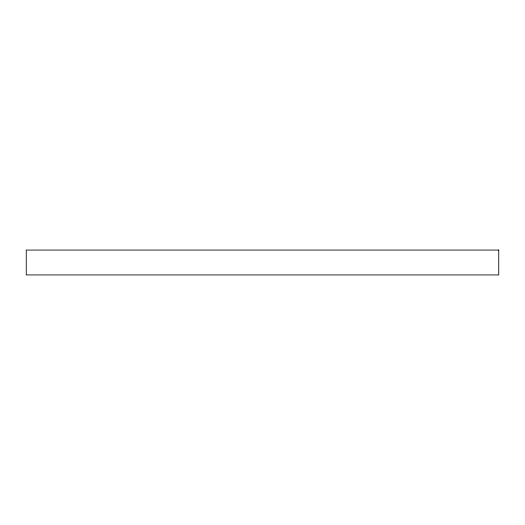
<?xml version="1.0" encoding="UTF-8"?>
<svg xmlns="http://www.w3.org/2000/svg" width="525" height="525" viewBox="0 0 525 525"><rect width="100%" height="100%" fill="white"/><g stroke="black" fill="none" stroke-linecap="round" stroke-linejoin="round"><path stroke-width="0.79" d="M498.75 250.064L26.25 250.064L26.25 274.936L498.75 274.936L498.75 250.064"/></g></svg>
